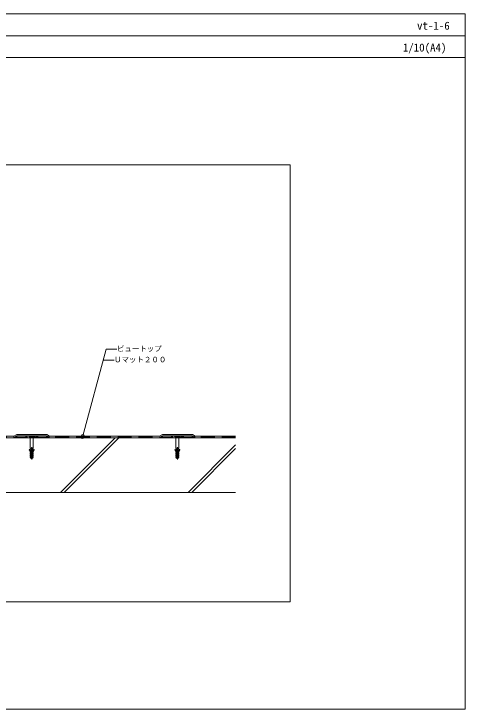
# Model space of a CAD drawing. Units: millimetres, scale not verified. Extents: x -1380 to 1380, y -955 to 955.
# Drawn here: x 141 to 1380, y -955 to 955 of the extents above; entities that cross this region are included whole.
import ezdxf
from ezdxf.enums import TextEntityAlignment as Align

# ---------------------------------------------------------------- set-up
doc = ezdxf.new("R2010")
doc.units = ezdxf.units.MM
doc.header["$LTSCALE"] = 3
doc.linetypes.add('USER2', pattern=[19.05, 12.7, -6.35])
for name, color, linetype, lineweight in [('0-0_0', 7, 'Continuous', 18), ('0-1_WAKU', 7, 'Continuous', 18), ('0-2_KUTAI', 3, 'Continuous', 18), ('0-3_BOUSUI', 1, 'Continuous', 18), ('0-4_MOJI', 7, 'Continuous', 18), ('0-5_HATCH', 9, 'Continuous', 18), ('0-8_KANAMONO_SCREW', 4, 'Continuous', 18), ('0-9_KANAMONO', 4, 'Continuous', 18)]:
    doc.layers.add(name, color=color, linetype=linetype, lineweight=lineweight)
doc.styles.add('ＭＳ ゴシック', font='')
doc.styles.get('ＭＳ ゴシック').set_extended_font_data('MS Gothic')

msp = doc.modelspace()

# ---------------------------------------------------------------- linework, layer by layer
at = {"layer": '0-0_0'}
msp.add_line((-1379.895, 895.073), (1380.105, 895.073), dxfattribs=at)
msp.add_lwpolyline([(-899.895, -659.927), (900.105, -659.927), (900.105, 540.073), (-899.895, 540.073)], close=True, dxfattribs=at)
at = {"layer": '0-1_WAKU'}
for points in [[(1380.105, 835.073), (-1379.895, 835.073), (-1379.895, 955.073), (1380.105, 955.073)], [(-1379.895, -954.927), (1380.105, -954.927), (1380.105, 955.073), (-1379.895, 955.073)]]:
    msp.add_lwpolyline(points, close=True, dxfattribs=at)
at = {"layer": '0-2_KUTAI'}
msp.add_lwpolyline([(750.105, -209.927), (-519.895, -209.927), (-519.895, -359.927), (750.105, -359.927)], dxfattribs=at)
at = {"layer": '0-3_BOUSUI'}
for points in [[(750.105, -204.927), (639.313, -204.927), (631.313, -200.927), (548.897, -200.927), (540.897, -204.927), (239.313, -204.927), (231.313, -200.927), (148.897, -200.927), (140.897, -204.927), (-160.687, -204.927), (-168.687, -200.927), (-251.103, -200.927), (-259.103, -204.927), (-437.099, -204.927), (-443.925, -200.149), (-594.508, -200.149), (-594.849, -199.018), (-596.421, -190.101), (-599.895, -180.405)], [(238.605, -207.927), (230.605, -203.927), (149.605, -203.927), (141.605, -207.927)], [(638.605, -207.927), (630.605, -203.927), (549.605, -203.927), (541.605, -207.927)]]:
    msp.add_lwpolyline(points, dxfattribs=at)
at = {"layer": '0-3_BOUSUI', "linetype": 'USER2'}
msp.add_lwpolyline([(750.105, -207.927), (-559.895, -207.927), (-559.895, -209.927)], dxfattribs=at)
at = {"layer": '0-4_MOJI'}
msp.add_line((386.064, 3.554), (416.064, 3.554), dxfattribs=at)
msp.add_lwpolyline([(329.397, -207.927), (394.102, 33.554), (424.102, 33.554)], dxfattribs=at)
for centre in [(329.397, -207.927), (330.433, -204.063)]:
    msp.add_circle(centre, 4, dxfattribs=at)
at = {"layer": '0-5_HATCH'}
for p, q in [((269.363, -359.927), (419.363, -209.927)), ((279.363, -359.927), (429.363, -209.927)), ((619.363, -359.927), (750.105, -229.185)), ((629.363, -359.927), (750.105, -239.185))]:
    msp.add_line(p, q, dxfattribs=at)
at = {"layer": '0-8_KANAMONO_SCREW'}
for p, q in [((184.705, -205.027), (195.505, -205.027)), ((184.755, -206.477), (195.455, -206.477)), ((194.005, -207.927), (186.205, -207.927)), ((584.705, -205.027), (595.505, -205.027)), ((584.755, -206.477), (595.455, -206.477)), ((594.005, -207.927), (586.205, -207.927)), ((186.551, -247.577), (183.476, -242.252)), ((184.602, -241.602), (187.705, -246.977)), ((189.689, -240.881), (188.906, -242.484)), ((188.906, -243.67), (190.676, -247.292)), ((190.676, -247.863), (188.906, -251.484)), ((189.534, -242.792), (190.318, -241.189)), ((191.305, -246.984), (189.534, -243.363)), ((189.534, -251.792), (191.305, -248.17)), ((189.755, -237.914), (189.755, -240.596)), ((190.455, -240.596), (190.455, -237.914)), ((195.608, -241.602), (192.505, -246.977)), ((193.66, -247.577), (196.734, -242.252)), ((586.551, -247.577), (583.476, -242.252)), ((584.602, -241.602), (587.705, -246.977)), ((589.689, -240.881), (588.906, -242.484)), ((588.906, -243.67), (590.676, -247.292)), ((590.676, -247.863), (588.906, -251.484)), ((589.534, -242.792), (590.318, -241.189)), ((591.305, -246.984), (589.534, -243.363)), ((589.534, -251.792), (591.305, -248.17)), ((589.755, -237.914), (589.755, -240.596)), ((590.455, -240.596), (590.455, -237.914)), ((595.608, -241.602), (592.505, -246.977)), ((593.66, -247.577), (596.734, -242.252)), ((186.205, -263.327), (189.713, -263.327)), ((186.855, -250.227), (186.855, -252.077)), ((186.855, -254.727), (186.855, -256.577)), ((186.855, -259.227), (186.855, -261.077)), ((188.906, -252.67), (190.676, -256.292)), ((190.676, -256.863), (188.906, -260.484)), ((188.906, -261.67), (189.689, -263.273)), ((191.305, -255.984), (189.534, -252.363)), ((189.534, -260.792), (191.305, -257.17)), ((190.318, -262.966), (189.534, -261.363)), ((194.005, -263.327), (190.435, -263.327)), ((193.355, -250.227), (192.505, -250.227)), ((194.005, -249.577), (193.355, -250.227)), ((193.355, -250.227), (193.355, -252.077)), ((193.355, -254.727), (193.355, -256.577)), ((193.355, -259.227), (193.355, -261.077)), ((586.205, -263.327), (589.713, -263.327)), ((586.855, -250.227), (586.855, -252.077)), ((586.855, -254.727), (586.855, -256.577)), ((586.855, -259.227), (586.855, -261.077)), ((588.906, -252.67), (590.676, -256.292)), ((590.676, -256.863), (588.906, -260.484)), ((588.906, -261.67), (589.689, -263.273)), ((591.305, -255.984), (589.534, -252.363)), ((589.534, -260.792), (591.305, -257.17)), ((590.318, -262.966), (589.534, -261.363)), ((594.005, -263.327), (590.435, -263.327)), ((593.355, -250.227), (592.505, -250.227)), ((594.005, -249.577), (593.355, -250.227)), ((593.355, -250.227), (593.355, -252.077)), ((593.355, -254.727), (593.355, -256.577)), ((593.355, -259.227), (593.355, -261.077))]:
    msp.add_line(p, q, dxfattribs=at)
for points in [[(185.505, -205.827), (184.705, -205.027), (184.705, -204.477), (195.505, -204.477), (195.505, -205.027), (194.705, -205.827)], [(189.755, -263.559), (189.755, -265.827), (187.105, -265.827), (186.205, -263.327), (186.205, -261.077), (187.705, -261.077), (187.705, -258.577), (186.205, -258.577), (186.205, -256.577), (187.705, -256.577), (187.705, -254.077), (186.205, -254.077), (186.205, -252.077), (187.705, -252.077), (187.705, -249.577), (186.205, -249.577), (186.205, -247.577), (187.705, -247.577), (187.705, -239.777), (186.205, -239.277), (186.205, -207.927), (184.755, -206.477), (184.755, -205.827), (195.455, -205.827), (195.455, -206.477), (194.005, -207.927), (194.005, -239.277)], [(585.505, -205.827), (584.705, -205.027), (584.705, -204.477), (595.505, -204.477), (595.505, -205.027), (594.705, -205.827)], [(589.755, -263.559), (589.755, -265.827), (587.105, -265.827), (586.205, -263.327), (586.205, -261.077), (587.705, -261.077), (587.705, -258.577), (586.205, -258.577), (586.205, -256.577), (587.705, -256.577), (587.705, -254.077), (586.205, -254.077), (586.205, -252.077), (587.705, -252.077), (587.705, -249.577), (586.205, -249.577), (586.205, -247.577), (587.705, -247.577), (587.705, -239.777), (586.205, -239.277), (586.205, -207.927), (584.755, -206.477), (584.755, -205.827), (595.455, -205.827), (595.455, -206.477), (594.005, -207.927), (594.005, -239.277)], [(194.005, -239.277), (192.505, -239.777), (192.505, -247.577), (194.005, -247.577), (194.005, -249.577), (192.505, -249.577), (192.505, -252.077), (194.005, -252.077), (194.005, -254.077), (192.505, -254.077), (192.505, -256.577), (194.005, -256.577), (194.005, -258.577), (192.505, -258.577), (192.505, -261.077), (194.005, -261.077), (194.005, -263.327), (193.105, -265.827), (190.455, -265.827), (190.455, -263.559)], [(594.005, -239.277), (592.505, -239.777), (592.505, -247.577), (594.005, -247.577), (594.005, -249.577), (592.505, -249.577), (592.505, -252.077), (594.005, -252.077), (594.005, -254.077), (592.505, -254.077), (592.505, -256.577), (594.005, -256.577), (594.005, -258.577), (592.505, -258.577), (592.505, -261.077), (594.005, -261.077), (594.005, -263.327), (593.105, -265.827), (590.455, -265.827), (590.455, -263.559)], [(186.205, -249.577), (186.855, -250.227), (187.705, -250.227)], [(186.205, -254.077), (186.855, -254.727), (187.705, -254.727)], [(186.205, -258.577), (186.855, -259.227), (187.705, -259.227)], [(188.706, -265.827), (190.105, -269.477), (191.504, -265.827)], [(194.005, -254.077), (193.355, -254.727), (192.505, -254.727)], [(194.005, -258.577), (193.355, -259.227), (192.505, -259.227)], [(586.205, -249.577), (586.855, -250.227), (587.705, -250.227)], [(586.205, -254.077), (586.855, -254.727), (587.705, -254.727)], [(586.205, -258.577), (586.855, -259.227), (587.705, -259.227)], [(588.706, -265.827), (590.105, -269.477), (591.504, -265.827)], [(594.005, -254.077), (593.355, -254.727), (592.505, -254.727)], [(594.005, -258.577), (593.355, -259.227), (592.505, -259.227)]]:
    msp.add_lwpolyline(points, dxfattribs=at)
for centre, radius in [((184.039, -241.927), 0.65), ((189.105, -240.596), 1.35), ((189.105, -240.596), 0.65), ((190.092, -247.577), 1.35), ((190.118, -243.077), 1.35), ((190.105, -236.977), 1), ((190.092, -247.577), 0.65), ((190.118, -243.077), 0.65), ((196.171, -241.927), 0.65), ((584.039, -241.927), 0.65), ((589.105, -240.596), 1.35), ((589.105, -240.596), 0.65), ((590.092, -247.577), 1.35), ((590.118, -243.077), 1.35), ((590.105, -236.977), 1), ((590.092, -247.577), 0.65), ((590.118, -243.077), 0.65), ((596.171, -241.927), 0.65), ((189.105, -263.559), 1.35), ((189.105, -263.559), 0.65), ((190.092, -256.577), 1.35), ((190.118, -252.077), 1.35), ((190.118, -261.077), 1.35), ((190.092, -256.577), 0.65), ((190.118, -252.077), 0.65), ((190.118, -261.077), 0.65), ((589.105, -263.559), 1.35), ((589.105, -263.559), 0.65), ((590.092, -256.577), 1.35), ((590.118, -252.077), 1.35), ((590.118, -261.077), 1.35), ((590.092, -256.577), 0.65), ((590.118, -252.077), 0.65), ((590.118, -261.077), 0.65)]:
    msp.add_circle(centre, radius, dxfattribs=at)
at = {"layer": '0-9_KANAMONO'}
for p, q in [((148.473, -207.037), (149.366, -204.585)), ((150.005, -204.818), (149.112, -207.269)), ((150.305, -203.927), (172.679, -203.927)), ((172.679, -204.607), (150.305, -204.607)), ((174.129, -206.79), (172.956, -204.767)), ((173.544, -204.426), (174.717, -206.449)), ((176.793, -206.449), (177.966, -204.426)), ((178.555, -204.767), (177.382, -206.79)), ((178.831, -203.927), (181.94, -203.927)), ((181.94, -204.607), (178.831, -204.607)), ((185.175, -207.927), (182.174, -204.709)), ((198.27, -203.927), (201.379, -203.927)), ((201.379, -204.607), (198.27, -204.607)), ((202.829, -206.79), (201.656, -204.767)), ((202.244, -204.426), (203.417, -206.449)), ((205.493, -206.449), (206.666, -204.426)), ((207.255, -204.767), (206.082, -206.79)), ((207.531, -203.927), (229.905, -203.927)), ((229.905, -204.607), (207.531, -204.607)), ((231.098, -207.269), (230.206, -204.818)), ((230.845, -204.585), (231.737, -207.037)), ((548.473, -207.037), (549.366, -204.585)), ((550.005, -204.818), (549.112, -207.269)), ((550.305, -203.927), (572.679, -203.927)), ((572.679, -204.607), (550.305, -204.607)), ((574.129, -206.79), (572.956, -204.767)), ((573.544, -204.426), (574.717, -206.449)), ((576.793, -206.449), (577.966, -204.426)), ((578.555, -204.767), (577.382, -206.79)), ((578.831, -203.927), (581.94, -203.927)), ((581.94, -204.607), (578.831, -204.607)), ((585.175, -207.927), (582.174, -204.709)), ((598.27, -203.927), (601.379, -203.927)), ((601.379, -204.607), (598.27, -204.607)), ((602.829, -206.79), (601.656, -204.767)), ((602.244, -204.426), (603.417, -206.449)), ((605.493, -206.449), (606.666, -204.426)), ((607.255, -204.767), (606.082, -206.79)), ((607.531, -203.927), (629.905, -203.927)), ((629.905, -204.607), (607.531, -204.607)), ((631.098, -207.269), (630.206, -204.818)), ((630.845, -204.585), (631.737, -207.037))]:
    msp.add_line(p, q, dxfattribs=at)
for points in [[(148.173, -207.927), (147.105, -207.927), (147.105, -207.247), (148.173, -207.247)], [(182.672, -204.245), (186.105, -207.927), (194.105, -207.927), (197.539, -204.245)], [(198.036, -204.709), (195.035, -207.927), (185.175, -207.927)], [(232.038, -207.247), (233.105, -207.247), (233.105, -207.927), (232.038, -207.927)], [(548.173, -207.927), (547.105, -207.927), (547.105, -207.247), (548.173, -207.247)], [(582.672, -204.245), (586.105, -207.927), (594.105, -207.927), (597.539, -204.245)], [(598.036, -204.709), (595.035, -207.927), (585.175, -207.927)], [(632.038, -207.247), (633.105, -207.247), (633.105, -207.927), (632.038, -207.927)]]:
    msp.add_lwpolyline(points, dxfattribs=at)
for centre, radius, start, end in [((148.173, -206.927), 0.32, 270, 340), ((148.173, -206.927), 1, 270, 340), ((150.305, -204.927), 1, 90, 160), ((150.305, -204.927), 0.32, 90, 160), ((172.679, -204.927), 1, 30.09957, 90), ((172.679, -204.927), 0.32, 30.09957, 90), ((175.755, -205.847), 1.88, 210.09957, 329.90043), ((175.755, -205.847), 1.2, 210.09957, 329.90043), ((178.831, -204.927), 1, 90, 149.90043), ((178.831, -204.927), 0.32, 90, 149.90043), ((181.94, -204.927), 1, 43, 90), ((181.94, -204.927), 0.32, 43, 90), ((198.27, -204.927), 1, 90, 137), ((198.27, -204.927), 0.32, 90, 137), ((201.379, -204.927), 1, 30.09957, 90), ((201.379, -204.927), 0.32, 30.09957, 90), ((204.455, -205.847), 1.88, 210.09957, 329.90043), ((204.455, -205.847), 1.2, 210.09957, 329.90043), ((207.531, -204.927), 1, 90, 149.90043), ((207.531, -204.927), 0.32, 90, 149.90043), ((229.905, -204.927), 1, 20, 90), ((229.905, -204.927), 0.32, 20, 90), ((232.038, -206.927), 1, 200, 270), ((232.038, -206.927), 0.32, 200, 270), ((548.173, -206.927), 0.32, 270, 340), ((548.173, -206.927), 1, 270, 340), ((550.305, -204.927), 1, 90, 160), ((550.305, -204.927), 0.32, 90, 160), ((572.679, -204.927), 1, 30.09957, 90), ((572.679, -204.927), 0.32, 30.09957, 90), ((575.755, -205.847), 1.88, 210.09957, 329.90043), ((575.755, -205.847), 1.2, 210.09957, 329.90043), ((578.831, -204.927), 1, 90, 149.90043), ((578.831, -204.927), 0.32, 90, 149.90043), ((581.94, -204.927), 1, 43, 90), ((581.94, -204.927), 0.32, 43, 90), ((598.27, -204.927), 1, 90, 137), ((598.27, -204.927), 0.32, 90, 137), ((601.379, -204.927), 1, 30.09957, 90), ((601.379, -204.927), 0.32, 30.09957, 90), ((604.455, -205.847), 1.88, 210.09957, 329.90043), ((604.455, -205.847), 1.2, 210.09957, 329.90043), ((607.531, -204.927), 1, 90, 149.90043), ((607.531, -204.927), 0.32, 90, 149.90043), ((629.905, -204.927), 1, 20, 90), ((629.905, -204.927), 0.32, 20, 90), ((632.038, -206.927), 1, 200, 270), ((632.038, -206.927), 0.32, 200, 270)]:
    msp.add_arc(centre, radius, start, end, dxfattribs=at)

# ---------------------------------------------------------------- texts
at = {"layer": '0-1_WAKU', "style": 'ＭＳ ゴシック'}
for s, p in [('vt-1-6', (1248.151, 905.073)), ('1/10(A4)', (1209.166, 845.073))]:
    msp.add_text(s, height=21.99, dxfattribs=at).set_placement(p, align=Align.BOTTOM_LEFT)
at = {"layer": '0-4_MOJI', "style": 'ＭＳ ゴシック'}
for s, p in [('ビュートップ', (424.102, 23.554)), ('Ｕマット２００', (416.064, -6.446))]:
    msp.add_text(s, height=14.66, dxfattribs=at).set_placement(p, align=Align.BOTTOM_LEFT)

doc.saveas('drawing.dxf')
